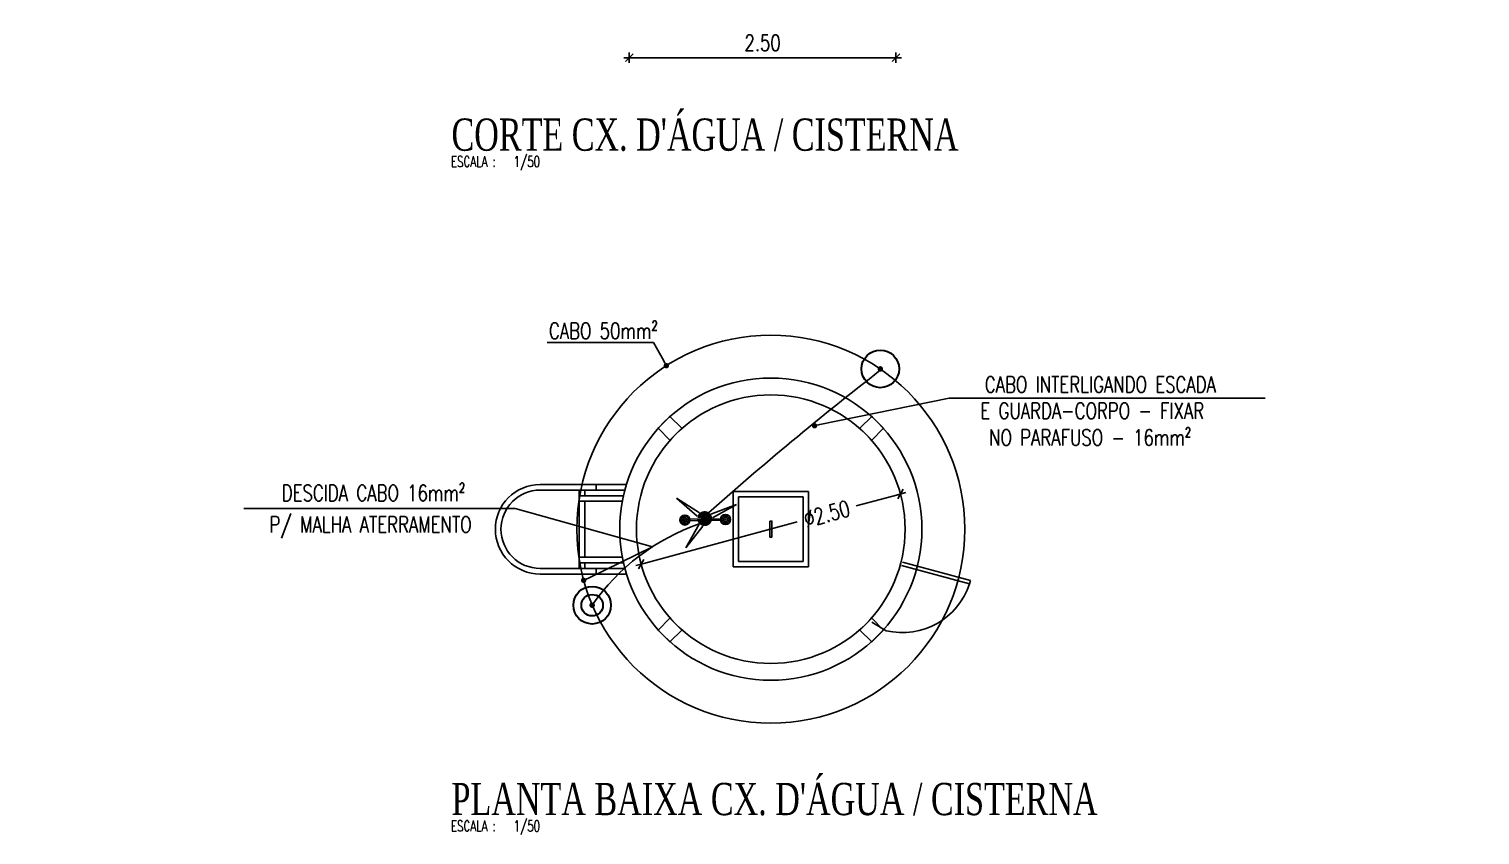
# Model space of a CAD drawing. Header units: inches. Extents: x 462047 to 462370, y 9198028 to 9198209.
# Drawn here: x 462341.85 to 462355.35, y 9198125.4 to 9198132.9 of the extents above; entities that cross this region are included whole.
import ezdxf
from ezdxf import colors
from ezdxf.entities.mleader import LeaderData, LeaderLine
from ezdxf.enums import TextEntityAlignment as Align
from ezdxf.math import Vec2, Vec3

# ---------------------------------------------------------------- set-up
doc = ezdxf.new("R2010")
doc.units = ezdxf.units.IN
doc.header["$MEASUREMENT"] = 0
doc.header["$PDMODE"] = 35
doc.header["$PDSIZE"] = 0.5
doc.linetypes.add('HIDDEN', pattern=[9.525, 6.35, -3.175])
for name, color, linetype in [('I-ARQ', 8, 'Continuous'), ('I-CABO', 6, 'Continuous'), ('I-NORMO_INST', 4, 'Continuous')]:
    doc.layers.add(name, color=color, linetype=linetype)
doc.layers.add('I-QUAD_CX', color=3, linetype='Continuous', lineweight=30)
doc.styles.add('125', font='ROMANS.SHX', dxfattribs={"width": 0.75, "height": 0.15})
doc.styles.add('ROMANS', font='romans.shx', dxfattribs={"width": 0.75, "height": 0.1})
doc.styles.add('TITULO', font='times.ttf')
doc.linetypes.add('CABO50ESC20', pattern='A,1,-0.5,["+",Standard,S=0.5,R=0,X=-0.1655,Y=-0.25],-0.5', length=2)
doc.dimstyles.new('125', dxfattribs={"dimtxt": 0.15, "dimasz": 0.025, "dimexe": 0.18, "dimexo": 0.06, "dimgap": 0.0625, "dimtad": 1, "dimzin": 0, "dimdsep": 46, "dimtxsty": '125', "dimblk1": 'CRUZ', "dimblk2": 'CRUZ', "dimsah": 1, "dimcen": 0.09, "dimse1": 1, "dimse2": 1, "dimclrt": 256, "dimadec": 0, "dimazin": 0, "dimtfac": 1, "dimtix": 1, "dimtmove": 2, "dimatfit": 3, "dimldrblk": 'CRUZ', "dimfxl": 0.18, "dimtolj": 1, "dimtzin": 0, "dimarcsym": 0})

# ---------------------------------------------------------------- blocks, each defined once
blk = doc.blocks.new('_Dot')
at = {"color": 0, "linetype": 'ByBlock', "lineweight": -2}
blk.add_line((-0.5, 0), (-1, 0), dxfattribs=at)
at = {"color": 0, "linetype": 'ByBlock', "const_width": 0.5}
blk.add_lwpolyline([(-0.25, 0, 1), (0.25, 0, 1)], format="xyb", close=True, dxfattribs=at)
blk = doc.blocks.new('A$C53FF4D93')
at = {"layer": 'I-ARQ', "ltscale": 0.05}
for p, q in [((0.4, 1.749), (1.171, 1.749)), ((0.4, 1.699), (1.157, 1.699)), ((0.75, 0.999), (0.75, 1.699)), ((0.8, 1.649), (0.8, 1.699)), ((0.9, 1.699), (0.9, 1.749)), ((0.75, 1.649), (1.145, 1.649)), ((0.75, 1.599), (1.134, 1.599)), ((0.8, 1.099), (0.8, 1.599)), ((0.75, 1.099), (1.135, 1.099)), ((0.75, 1.049), (1.145, 1.049)), ((0.8, 0.999), (0.8, 1.049)), ((0.4, 0.999), (1.158, 0.999)), ((0.4, 0.949), (1.172, 0.949)), ((0.9, 0.949), (0.9, 0.999))]:
    blk.add_line(p, q, dxfattribs=at)
for points in [[(1.454, 2.252), (1.56, 2.145), (1.666, 2.252), (1.56, 2.358)], [(3.257, 2.252), (3.363, 2.145), (3.469, 2.252), (3.363, 2.358)], [(1.454, 0.448), (1.56, 0.342), (1.666, 0.448), (1.56, 0.555)], [(3.257, 0.448), (3.363, 0.342), (3.469, 0.448), (3.363, 0.555)]]:
    blk.add_lwpolyline(points, close=True, dxfattribs=at)
at = {"layer": 'I-ARQ', "ltscale": 0.7}
for radius in [1.35, 1.2]:
    blk.add_circle((2.461, 1.35), radius, dxfattribs=at)
at = {"layer": 'I-ARQ', "ltscale": 0.05}
for radius in [0.4, 0.35]:
    blk.add_arc((0.4, 1.349), radius, 90, 270, dxfattribs=at)
blk = doc.blocks.new('TITOLO HS')
at = {"color": 253, "style": 'ROMANS', "width": 0.7}
blk.add_text('ESCALA :', height=0.002, dxfattribs=at).set_placement((-0.00005, -0.00001))
at = {"style": 'TITULO', "width": 0.7}
blk.add_attdef('LNOME', (0.00006, 0.003), '', height=0.006, dxfattribs=at)
at = {"color": 253, "style": 'ROMANS', "width": 0.7}
blk.add_attdef('LESC', (0.01163, -0.00003), '', height=0.002, dxfattribs=at)
blk = doc.blocks.new('CRUZ')
for p, q in [((-2.04, 0), (2.04, 0)), ((-1.44, -1.44), (1.44, 1.44)), ((0, 1.97), (0, -1.97))]:
    blk.add_line(p, q)
blk = doc.blocks.new('*D66')
at = {"layer": 'DEFPOINTS', "color": 0}
for p in [(462347.437, 9198133.017), (462349.918, 9198132.72), (462347.437, 9198132.634)]:
    blk.add_point(p, dxfattribs=at)
at = {"layer": 'I-NORMO_INST', "color": 0, "lineweight": -2}
blk.add_line((462349.893, 9198132.634), (462347.462, 9198132.634), dxfattribs=at)
at = {"layer": 'I-NORMO_INST', "color": 0, "lineweight": -2, "xscale": 0.025, "yscale": 0.025, "zscale": 0.025, "rotation": 180}
blk.add_blockref('CRUZ', (462347.437, 9198132.634), dxfattribs=at)
at = {"layer": 'I-NORMO_INST', "color": 0, "lineweight": -2, "xscale": 0.025, "yscale": 0.025, "zscale": 0.025}
blk.add_blockref('CRUZ', (462349.918, 9198132.634), dxfattribs=at)
at = {"layer": 'I-NORMO_INST', "insert": (462348.677, 9198132.772), "char_height": 0.15, "attachment_point": 5, "style": '125'}
blk.add_mtext('\\A1;2.50', dxfattribs=at)
blk = doc.blocks.new('*D76')
at = {"layer": 'DEFPOINTS', "color": 0}
for p in [(462349.96, 9198128.572), (462347.547, 9198127.919)]:
    blk.add_point(p, dxfattribs=at)
at = {"layer": 'I-NORMO_INST', "color": 0, "lineweight": -2}
for p, q in [((462349.936, 9198128.566), (462349.549, 9198128.461)), ((462347.572, 9198127.925), (462349, 9198128.312))]:
    blk.add_line(p, q, dxfattribs=at)
at = {"layer": 'I-NORMO_INST', "color": 0, "lineweight": -2, "xscale": 0.025, "yscale": 0.025, "zscale": 0.025}
for p, rotation in [((462349.96, 9198128.572), 15.16129492263011), ((462347.547, 9198127.919), 195.1612949226301)]:
    blk.add_blockref('CRUZ', p, dxfattribs=dict(at, rotation=rotation))
at = {"layer": 'I-NORMO_INST', "insert": (462349.275, 9198128.387), "char_height": 0.15, "attachment_point": 5, "rotation": 15.1613, "style": '125'}
blk.add_mtext('\\A1;∅2.50', dxfattribs=at)

msp = doc.modelspace()

# ---------------------------------------------------------------- linework, layer by layer
for p, q in [((462348.068, 9198128.365), (462347.875, 9198128.534)), ((462347.875, 9198128.534), (462348.09, 9198128.396)), ((462348.434, 9198128.475), (462348.195, 9198128.385)), ((462348.21, 9198128.35), (462348.434, 9198128.475)), ((462347.962, 9198128.072), (462348.088, 9198128.293)), ((462348.12, 9198128.273), (462347.962, 9198128.072)), ((462348, 9198128.339), (462348.286, 9198128.342)), ((462348.001, 9198128.324), (462348.286, 9198128.328))]:
    msp.add_line(p, q)
at = {"const_width": 0.0697}
msp.add_lwpolyline([(462348.173, 9198128.343, 1), (462348.103, 9198128.344, 1)], format="xyb", close=True, dxfattribs=at)
for centre, radius in [((462347.954, 9198128.33), 0.0466), ((462348.332, 9198128.335), 0.0466), ((462347.954, 9198128.33), 0.035), ((462347.954, 9198128.33), 0.0206), ((462347.954, 9198128.33), 0.0063), ((462348.332, 9198128.335), 0.035), ((462348.332, 9198128.335), 0.0206), ((462348.332, 9198128.335), 0.0063)]:
    msp.add_circle(centre, radius)
at = {"layer": 'I-ARQ'}
for p, q in [((462349.97, 9198127.907), (462350.602, 9198127.737)), ((462349.97, 9198127.907), (462350.602, 9198127.737)), ((462349.978, 9198127.938), (462350.611, 9198127.767)), ((462349.978, 9198127.938), (462350.611, 9198127.767)), ((462350.602, 9198127.737), (462350.611, 9198127.767)), ((462349.693, 9198127.378), (462349.828, 9198127.299))]:
    msp.add_line(p, q, dxfattribs=at)
at = {"layer": 'I-ARQ', "linetype": 'HIDDEN'}
msp.add_lwpolyline([(462349.104, 9198128.595), (462349.104, 9198127.895), (462348.404, 9198127.895), (462348.404, 9198128.595)], close=True, dxfattribs=at)
at = {"layer": 'I-ARQ', "linetype": 'HIDDEN', "ltscale": 0.5}
msp.add_lwpolyline([(462349.054, 9198128.545), (462349.054, 9198127.945), (462348.454, 9198127.945), (462348.454, 9198128.545)], close=True, dxfattribs=at)
at = {"layer": 'I-ARQ'}
msp.add_lwpolyline([(462348.744, 9198128.321), (462348.764, 9198128.321), (462348.764, 9198128.171), (462348.744, 9198128.171)], close=True, dxfattribs=at)
msp.add_arc((462349.978, 9198127.938), 0.656, 256.761, 342.1868, dxfattribs=at)
msp.add_arc((462349.978, 9198127.938), 0.656, 256.761, 342.1868, dxfattribs=at)
at = {"layer": 'I-CABO', "ltscale": 7.5, "const_width": 0.0255}
for points in [[(462349.786, 9198129.737, 1), (462349.76, 9198129.737, 1)], [(462347.104, 9198127.537, 1), (462347.078, 9198127.537, 1)]]:
    msp.add_lwpolyline(points, format="xyb", close=True, dxfattribs=at)
at = {"layer": 'I-CABO', "linetype": 'CABO50ESC20'}
msp.add_circle((462348.754, 9198128.245), 1.806, dxfattribs=at)
for centre, radius, start, end in [((462369.527, 9198104.266), 32.223, 127.8099, 131.5623), ((462348.742, 9198126.397), 2.006, 109.0252, 145.3773)]:
    msp.add_arc(centre, radius, start, end, dxfattribs=at)
at = {"layer": 'I-QUAD_CX'}
for centre, radius in [((462349.773, 9198129.737), 0.175), ((462347.091, 9198127.537), 0.175), ((462347.091, 9198127.537), 0.1)]:
    msp.add_circle(centre, radius, dxfattribs=at)

# ---------------------------------------------------------------- block references
at = {"layer": 'I-ARQ', "xscale": 1.041666666666697, "yscale": 1.041666666666697, "zscale": 1.041666666666697}
msp.add_blockref('A$C53FF4D93', (462346.19, 9198126.839), dxfattribs=at)
at = {"layer": 'I-NORMO_INST', "xscale": 50, "yscale": 50, "zscale": 50}
for p, values in [((462345.779, 9198131.618), {'LNOME': "CORTE CX. D'ÁGUA / CISTERNA", 'LESC': '1/50'}), ((462345.779, 9198125.433), {'LNOME': "PLANTA BAIXA CX. D'ÁGUA / CISTERNA", 'LESC': '1/50'})]:
    msp.add_blockref('TITOLO HS', p, dxfattribs=at).add_auto_attribs(values)

# ---------------------------------------------------------------- texts
at = {"layer": 'I-NORMO_INST', "style": 'ROMANS', "width": 0.75}
for s, p in [('CABO 50mm²', (462347.195, 9198130.1)), ('CABO INTERLIGANDO ESCADA', (462351.821, 9198129.591)), ('E GUARDA-CORPO - FIXAR', (462351.746, 9198129.347)), ('NO PARAFUSO - 16mm²', (462351.726, 9198129.107)), ('DESCIDA CABO 16mm²', (462345.056, 9198128.591)), ('P/ MALHA ATERRAMENTO', (462345.029, 9198128.277))]:
    msp.add_text(s, height=0.15, dxfattribs=at).set_placement(p, align=Align.MIDDLE)

# ---------------------------------------------------------------- dimensions: what is measured, and where the dimension line sits
at = {"layer": 'I-NORMO_INST'}
dim = msp.add_linear_dim(base=(462347.437, 9198132.634), p1=(462349.918, 9198132.72), p2=(462347.437, 9198133.017), angle=180, text='2.50', dimstyle='125', dxfattribs=at)
dim.commit()
dim.dimension.update_dxf_attribs({"geometry": '*D66', "text_midpoint": (462348.677, 9198132.772)})
dim = msp.add_diameter_dim_2p(p1=(462347.547, 9198127.919), p2=(462349.96, 9198128.572), dimstyle='125', dxfattribs=at)
dim.commit()
dim.dimension.update_dxf_attribs({"geometry": '*D76', "text_midpoint": (462349.275, 9198128.387), "dimtype": 163})

# ---------------------------------------------------------------- leaders
ml = msp.add_multileader_mtext('Standard', dxfattribs=at)
ml.set_content('', color=256)
ml.set_leader_properties()
ml.set_arrow_properties(name='DOT')
ml.build(insert=Vec2(0, 0))
ml.multileader.update_dxf_attribs({"arrow_head_size": 0.05})
ctx = ml.context
ctx.base_point, ctx.arrow_head_size, ctx.plane_origin = Vec3(462342.672, 9198129.982), 0.05, Vec3(462347.781, 9198129.767)
ctx.text_align_type = 2
notes = []
notes.append((ctx, [(0, (1, 1, 0), (462347.661, 9198129.982), (-1, 0), 0.989, [(0, [(462347.781, 9198129.767)], 0, [])])]))
ctx.mtext.insert, ctx.mtext.alignment, ctx.mtext.flow_direction = Vec3(462344.672, 9198131.982), 3, 5
ml = msp.add_multileader_mtext('Standard', dxfattribs=at)
ml.set_content('', color=256)
ml.set_leader_properties()
ml.set_arrow_properties(name='DOT')
ml.build(insert=Vec2(0, 0))
ml.multileader.update_dxf_attribs({"arrow_head_size": 0.05})
ctx = ml.context
ctx.base_point, ctx.arrow_head_size, ctx.plane_origin = Vec3(462353.354, 9198129.463), 0.05, Vec3(462349.533, 9198129.069)
notes.append((ctx, [(0, (1, 1, 0), (462350.413, 9198129.463), (1, 0), 2.941, [(0, [(462349.161, 9198129.208)], 0, [])])]))
ctx.mtext.insert, ctx.mtext.flow_direction = Vec3(462355.354, 9198131.463), 5
ml = msp.add_multileader_mtext('Standard', dxfattribs=at)
ml.set_content('', color=256)
ml.set_leader_properties()
ml.set_arrow_properties(name='DOT')
ml.build(insert=Vec2(0, 0))
ml.multileader.update_dxf_attribs({"arrow_head_size": 0.05})
ctx = ml.context
ctx.base_point, ctx.arrow_head_size, ctx.plane_origin = Vec3(462339.85, 9198128.436), 0.05, Vec3(462347.302, 9198127.77)
ctx.text_align_type = 2
notes.append((ctx, [(0, (1, 1, 0), (462346.375, 9198128.436), (-1, 0), 2.526, [(1, [(462347.012, 9198127.768), (462347.653, 9198128.082)], 0, [])])]))
ctx.mtext.insert, ctx.mtext.alignment, ctx.mtext.flow_direction = Vec3(462341.85, 9198130.436), 3, 5
for ctx, leaders in notes:
    for number, flags, end, landing, length, lines in leaders:
        leader = LeaderData()
        leader.index, (leader.has_last_leader_line, leader.has_dogleg_vector, leader.attachment_direction) = number, flags
        leader.last_leader_point, leader.dogleg_vector, leader.dogleg_length = Vec3(end), Vec3(landing), length
        for number, points, colour, breaks in lines:
            line = LeaderLine()
            line.index, line.vertices, line.color, line.breaks = number, Vec3.list(points), colors.encode_raw_color(colour), breaks
            leader.lines.append(line)
        ctx.leaders.append(leader)

doc.saveas('drawing.dxf')
